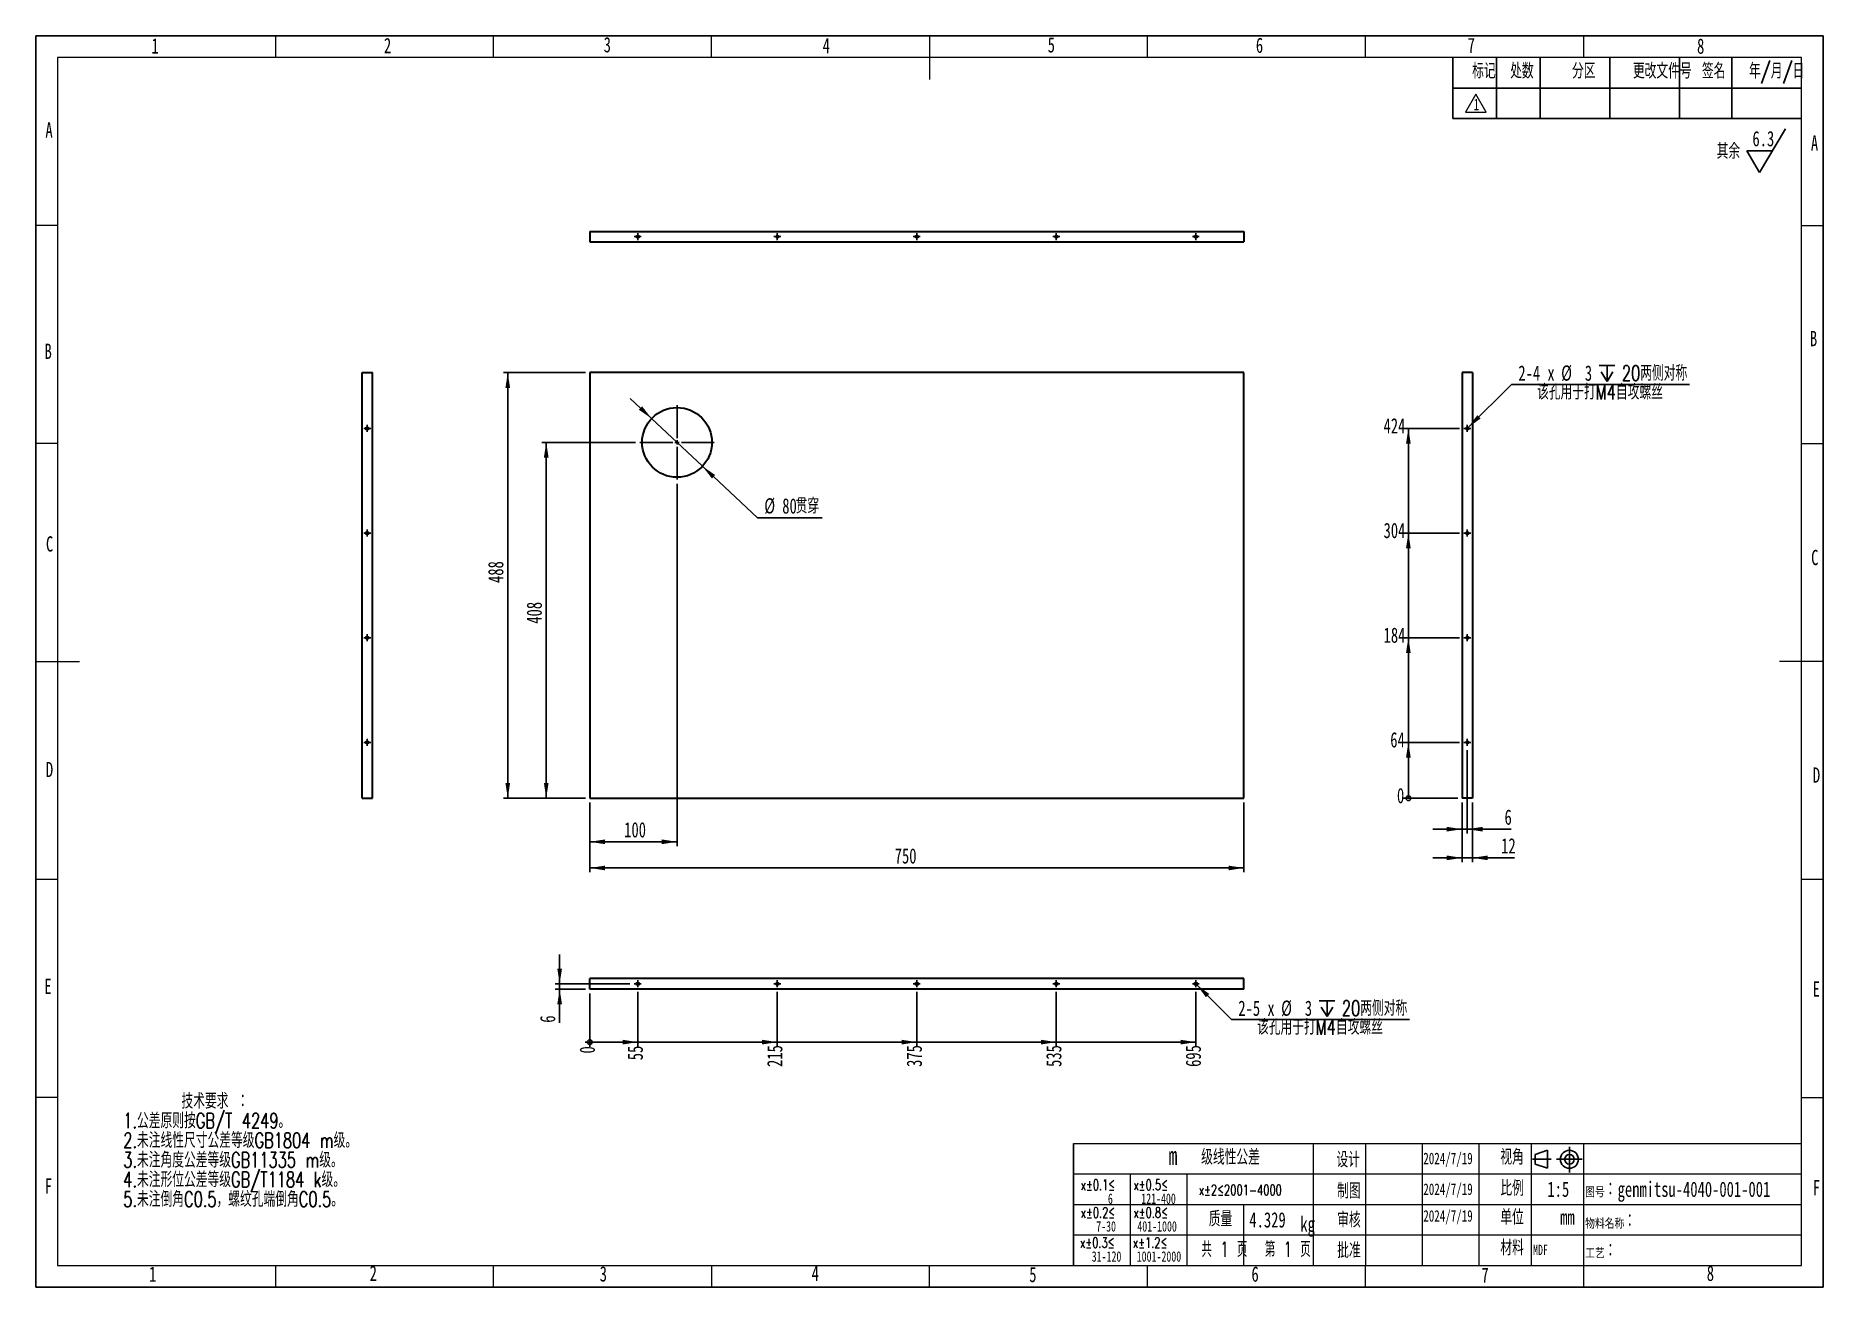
# Model space of a CAD drawing. Header units: millimetres. Extents: x 5 to 415, y 5 to 292.
import ezdxf

# ---------------------------------------------------------------- set-up
doc = ezdxf.new("R2010")
doc.units = ezdxf.units.MM
doc.layers.add('图框', color=7, linetype='Continuous')
doc.layers.add('细实线层', color=7, linetype='Continuous')
doc.styles.add('SLDTEXTSTYLE0', font='TXT', dxfattribs={"width": 0.7, "bigfont": 'bigfont'})
doc.styles.add('SLDTEXTSTYLE1', font='TXT', dxfattribs={"width": 0.7})
doc.styles.add('SLDTEXTSTYLE2', font='TXT', dxfattribs={"width": 0.62, "bigfont": 'bigfont'})
doc.dimstyles.new('SLDDIMSTYLE0', dxfattribs={"dimtxt": 3.5, "dimasz": 3.5, "dimexe": 0, "dimexo": 0.0625, "dimgap": 0.875, "dimtad": 2, "dimlfac": 5, "dimrnd": 1e-09, "dimzin": 12, "dimdsep": 46, "dimtxsty": 'SLDTEXTSTYLE1', "dimsah": 1, "dimcen": 0.09, "dimadec": 0, "dimazin": 3, "dimtfac": 1, "dimtmove": 0, "dimatfit": 0, "dimfxl": 0, "dimfrac": 2, "dimtolj": 1, "dimtzin": 12, "dimarcsym": 0})
doc.dimstyles.new('SLDDIMSTYLE1', dxfattribs={"dimtxt": 3.5, "dimasz": 3.5, "dimexe": 0, "dimexo": 0.0625, "dimgap": 0.875, "dimtad": 2, "dimlfac": 5, "dimrnd": 1e-09, "dimzin": 12, "dimdsep": 46, "dimtxsty": 'SLDTEXTSTYLE1', "dimsah": 1, "dimcen": 0.09, "dimadec": 0, "dimazin": 3, "dimtfac": 1, "dimtofl": 0, "dimtmove": 0, "dimatfit": 3, "dimfxl": 0, "dimfrac": 2, "dimtolj": 1, "dimtzin": 12, "dimarcsym": 0})
doc.dimstyles.new('SLDDIMSTYLE2', dxfattribs={"dimtxt": 3.5, "dimasz": 3.5, "dimexe": 0, "dimexo": 0.0625, "dimgap": 0.875, "dimtad": 0, "dimtih": 1, "dimtoh": 1, "dimlfac": 5, "dimrnd": 1e-09, "dimzin": 12, "dimdsep": 46, "dimtxsty": 'SLDTEXTSTYLE1', "dimsah": 1, "dimcen": 0, "dimadec": 0, "dimazin": 3, "dimtfac": 1, "dimtmove": 0, "dimatfit": 3, "dimfxl": 0, "dimfrac": 2, "dimtolj": 1, "dimtzin": 12, "dimarcsym": 0})
doc.dimstyles.new('SLDDIMSTYLE3', dxfattribs={"dimtxt": 3.5, "dimasz": 0.358974, "dimexe": 0, "dimexo": 0.0625, "dimgap": 0.875, "dimtad": 0, "dimtih": 1, "dimtoh": 1, "dimdec": 0, "dimlfac": 5, "dimrnd": 1e-09, "dimdsep": 46, "dimtxsty": 'SLDTEXTSTYLE1', "dimblk1": 'ORIGIN', "dimblk2": 'ORIGIN', "dimsah": 1, "dimcen": 0.09, "dimadec": 0, "dimazin": 2, "dimtfac": 1, "dimtdec": 0, "dimtofl": 0, "dimtmove": 0, "dimatfit": 3, "dimldrblk": 'ORIGIN', "dimfxl": 0, "dimfrac": 2, "dimtolj": 1, "dimtzin": 12, "dimarcsym": 0})
doc.dimstyles.new('SLDDIMSTYLE4', dxfattribs={"dimtxt": 3.5, "dimasz": 3.5, "dimexe": 0, "dimexo": 0.0625, "dimgap": 0.875, "dimtad": 0, "dimtih": 1, "dimtoh": 1, "dimlfac": 5, "dimrnd": 1e-09, "dimzin": 12, "dimdsep": 46, "dimtxsty": 'SLDTEXTSTYLE1', "dimsah": 1, "dimcen": 0.09, "dimadec": 0, "dimazin": 3, "dimtfac": 1, "dimtofl": 0, "dimtmove": 0, "dimatfit": 3, "dimfxl": 0, "dimfrac": 2, "dimtolj": 1, "dimtzin": 12, "dimarcsym": 0})
doc.dimstyles.new('SLDDIMSTYLE5', dxfattribs={"dimtxt": 3.5, "dimasz": 3.5, "dimexe": 0, "dimexo": 0.0625, "dimgap": 0.875, "dimtad": 0, "dimtih": 1, "dimtoh": 1, "dimdec": 6, "dimlfac": 5, "dimrnd": 1e-09, "dimzin": 12, "dimdsep": 46, "dimtxsty": 'SLDTEXTSTYLE1', "dimblk1": 'NONE', "dimsah": 1, "dimcen": 0, "dimadec": 0, "dimazin": 3, "dimtfac": 1, "dimtmove": 0, "dimatfit": 3, "dimldrblk": 'NONE', "dimfxl": 0, "dimfrac": 2, "dimtolj": 1, "dimtzin": 12, "dimarcsym": 0})

# ---------------------------------------------------------------- blocks, each defined once
blk = doc.blocks.new('块3')
at = {"color": 7, "linetype": 'Continuous', "lineweight": 18}
for p, q in [((212.27, 191.34), (209.89, 187.21)), ((214.65, 187.21), (212.27, 191.34)), ((209.89, 187.21), (214.65, 187.21))]:
    blk.add_line(p, q, dxfattribs=at)
blk = doc.blocks.new('SW_SFSYMBOL_0')
at = {"layer": '图框', "color": 0}
for p, q in [((1.65, -5), (7.55, 5)), ((1.65, -5), (-1.3, 0)), ((4.6, 0), (-1.3, 0))]:
    blk.add_line(p, q, dxfattribs=at)
at = {"layer": '图框', "color": 0, "insert": (0, 4.51), "char_height": 3.5, "attachment_point": 1, "style": 'SLDTEXTSTYLE1'}
blk.add_mtext('6.3', dxfattribs=at)
blk = doc.blocks.new('_D')
at = {"layer": '图框'}
for p, q in [((152.09, 189.25), (152.09, 106.15)), ((132.09, 116.15), (132.09, 106.15)), ((132.09, 107.15), (152.09, 107.15))]:
    blk.add_line(p, q, dxfattribs=at)
for points in [[(132.09, 107.15), (135.59, 106.61), (135.59, 107.69)], [(152.09, 107.15), (148.59, 107.69), (148.59, 106.61)]]:
    blk.add_solid(points, dxfattribs=at)
at = {"layer": '图框', "insert": (139.97, 111.66), "char_height": 3.5, "attachment_point": 1, "style": 'SLDTEXTSTYLE1'}
blk.add_mtext('100', dxfattribs=at)
blk = doc.blocks.new('_D_1')
at = {"layer": '图框'}
for p, q in [((132.09, 116.15), (132.09, 100.15)), ((282.09, 116.15), (282.09, 100.15)), ((132.09, 101.15), (282.09, 101.15))]:
    blk.add_line(p, q, dxfattribs=at)
for points in [[(132.09, 101.15), (135.59, 100.61), (135.59, 101.69)], [(282.09, 101.15), (278.59, 101.69), (278.59, 100.61)]]:
    blk.add_solid(points, dxfattribs=at)
at = {"layer": '图框', "insert": (202.02, 105.66), "char_height": 3.5, "attachment_point": 1, "style": 'SLDTEXTSTYLE1'}
blk.add_mtext('750', dxfattribs=at)
blk = doc.blocks.new('_D_2')
at = {"layer": '图框'}
for p, q in [((142.59, 198.75), (121.09, 198.75)), ((122.09, 117.15), (122.09, 198.75)), ((131.09, 117.15), (121.09, 117.15))]:
    blk.add_line(p, q, dxfattribs=at)
for points in [[(122.09, 198.75), (121.55, 195.25), (122.63, 195.25)], [(122.09, 117.15), (122.63, 120.65), (121.55, 120.65)]]:
    blk.add_solid(points, dxfattribs=at)
at = {"layer": '图框', "insert": (117.58, 157.17), "char_height": 3.5, "attachment_point": 1, "rotation": 90, "style": 'SLDTEXTSTYLE1'}
blk.add_mtext('408', dxfattribs=at)
blk = doc.blocks.new('_D_3')
at = {"layer": '图框'}
for p, q in [((131.09, 214.75), (112.27, 214.75)), ((113.27, 214.75), (113.27, 117.15)), ((131.09, 117.15), (112.27, 117.15))]:
    blk.add_line(p, q, dxfattribs=at)
for points in [[(113.27, 214.75), (112.73, 211.25), (113.8, 211.25)], [(113.27, 117.15), (113.8, 120.65), (112.73, 120.65)]]:
    blk.add_solid(points, dxfattribs=at)
at = {"layer": '图框', "insert": (108.75, 166.51), "char_height": 3.5, "attachment_point": 1, "rotation": 90, "style": 'SLDTEXTSTYLE1'}
blk.add_mtext('488', dxfattribs=at)
blk = doc.blocks.new('_D_4')
at = {"layer": '图框'}
for p, q in [((146.26, 204.23), (141.36, 208.84)), ((146.26, 204.23), (157.92, 193.27)), ((157.92, 193.27), (170.52, 181.42)), ((170.52, 181.42), (185.41, 181.42))]:
    blk.add_line(p, q, dxfattribs=at)
for points in [[(146.26, 204.23), (144.08, 207.02), (143.34, 206.23)], [(157.92, 193.27), (160.1, 190.48), (160.84, 191.26)]]:
    blk.add_solid(points, dxfattribs=at)
at = {"layer": '图框', "char_height": 3.5, "attachment_point": 1}
for s, insert, style in [('%%c', (172.11, 185.95), 'SLDTEXTSTYLE1'), ('80', (176.23, 185.93), 'SLDTEXTSTYLE1'), ('贯穿', (179.29, 185.93), 'SLDTEXTSTYLE0')]:
    blk.add_mtext(s, dxfattribs=dict(at, insert=insert, style=style))
blk = doc.blocks.new('SW_CENTERMARKSYMBOL_0')
at = {"layer": '图框', "color": 0}
for p, q in [((0, 1), (0, 8.5)), ((-1, 0), (-8.5, 0)), ((0, 0), (-0.5, 0)), ((0, 0), (0, 0.5)), ((0, 0), (0, -0.5)), ((0, 0), (0.5, 0)), ((1, 0), (8.5, 0)), ((0, -1), (0, -8.5))]:
    blk.add_line(p, q, dxfattribs=at)
blk = doc.blocks.new('_Origin')
at = {"color": 0, "linetype": 'ByBlock', "lineweight": -2}
blk.add_line((0, 0), (-1, 0), dxfattribs=at)
blk.add_circle((0, 0), 0.5, dxfattribs=at)
blk = doc.blocks.new('_D_5')
at = {"layer": '图框'}
blk.add_line((331.16, 117.15), (318.76, 117.15), dxfattribs=at)
at = {"layer": '图框', "xscale": 1.076923076923077, "yscale": 1.076923076923077}
blk.add_blockref('_Origin', (319.84, 117.15), dxfattribs=at)
at = {"layer": '图框', "insert": (317.23, 119.5), "char_height": 3.5, "attachment_point": 1, "style": 'SLDTEXTSTYLE1'}
blk.add_mtext('0', dxfattribs=at)
blk = doc.blocks.new('_D_6')
at = {"layer": '图框'}
for p, q in [((331.56, 129.95), (318.76, 129.95)), ((319.84, 117.15), (319.84, 129.95))]:
    blk.add_line(p, q, dxfattribs=at)
blk.add_solid([(319.84, 129.95), (319.3, 126.45), (320.38, 126.45)], dxfattribs=at)
at = {"layer": '图框', "insert": (315.69, 132.3), "char_height": 3.5, "attachment_point": 1, "style": 'SLDTEXTSTYLE1'}
blk.add_mtext('64', dxfattribs=at)
blk = doc.blocks.new('_D_7')
at = {"layer": '图框'}
for p, q in [((331.56, 153.95), (318.76, 153.95)), ((319.84, 129.95), (319.84, 153.95))]:
    blk.add_line(p, q, dxfattribs=at)
blk.add_solid([(319.84, 153.95), (319.3, 150.45), (320.38, 150.45)], dxfattribs=at)
at = {"layer": '图框', "insert": (314.16, 156.3), "char_height": 3.5, "attachment_point": 1, "style": 'SLDTEXTSTYLE1'}
blk.add_mtext('184', dxfattribs=at)
blk = doc.blocks.new('_D_8')
at = {"layer": '图框'}
for p, q in [((331.56, 177.95), (318.76, 177.95)), ((319.84, 153.95), (319.84, 177.95))]:
    blk.add_line(p, q, dxfattribs=at)
blk.add_solid([(319.84, 177.95), (319.3, 174.45), (320.38, 174.45)], dxfattribs=at)
at = {"layer": '图框', "insert": (314.15, 180.3), "char_height": 3.5, "attachment_point": 1, "style": 'SLDTEXTSTYLE1'}
blk.add_mtext('304', dxfattribs=at)
blk = doc.blocks.new('_D_9')
at = {"layer": '图框'}
for p, q in [((331.56, 201.95), (318.76, 201.95)), ((319.84, 177.95), (319.84, 201.95))]:
    blk.add_line(p, q, dxfattribs=at)
blk.add_solid([(319.84, 201.95), (319.3, 198.45), (320.38, 198.45)], dxfattribs=at)
at = {"layer": '图框', "insert": (314.15, 204.3), "char_height": 3.5, "attachment_point": 1, "style": 'SLDTEXTSTYLE1'}
blk.add_mtext('424', dxfattribs=at)
blk = doc.blocks.new('_D_10')
at = {"layer": '图框'}
for p, q in [((332.16, 116.15), (332.16, 102.47)), ((334.56, 116.15), (334.56, 102.47)), ((332.16, 103.47), (325.43, 103.47)), ((332.16, 103.47), (334.56, 103.47)), ((334.56, 103.47), (344.2, 103.47))]:
    blk.add_line(p, q, dxfattribs=at)
for points in [[(332.16, 103.47), (328.66, 104.01), (328.66, 102.93)], [(334.56, 103.47), (338.06, 102.93), (338.06, 104.01)]]:
    blk.add_solid(points, dxfattribs=at)
at = {"layer": '图框', "insert": (341.13, 107.98), "char_height": 3.5, "attachment_point": 1, "style": 'SLDTEXTSTYLE1'}
blk.add_mtext('12', dxfattribs=at)
blk = doc.blocks.new('_D_11')
at = {"layer": '图框'}
for p, q in [((333.36, 128.15), (333.36, 109.04)), ((332.16, 116.15), (332.16, 109.04)), ((332.16, 110.04), (325.43, 110.04)), ((332.16, 110.04), (333.36, 110.04)), ((333.36, 110.04), (343.43, 110.04))]:
    blk.add_line(p, q, dxfattribs=at)
for points in [[(332.16, 110.04), (328.66, 110.58), (328.66, 109.51)], [(333.36, 110.04), (336.86, 109.51), (336.86, 110.58)]]:
    blk.add_solid(points, dxfattribs=at)
at = {"layer": '图框', "insert": (341.9, 114.56), "char_height": 3.5, "attachment_point": 1, "style": 'SLDTEXTSTYLE1'}
blk.add_mtext('6', dxfattribs=at)
blk = doc.blocks.new('SW_SYMBOL_HOLE_DEPTH')
at = {"layer": '图框', "color": 0}
for p, q in [((0, 875), (800, 875)), ((100, 555), (400, 75)), ((400, 875), (400, 75)), ((700, 555), (400, 75))]:
    blk.add_line(p, q, dxfattribs=at)
blk = doc.blocks.new('_D_12')
at = {"layer": '图框'}
for p, q in [((333.57, 202.16), (343.48, 212.06)), ((343.48, 212.06), (384.35, 212.06)), ((333.14, 201.74), (333.57, 202.16))]:
    blk.add_line(p, q, dxfattribs=at)
blk.add_solid([(333.57, 202.16), (336.43, 204.25), (335.66, 205.02)], dxfattribs=at)
at = {"layer": '图框', "xscale": 0.004511737089201878, "yscale": 0.004511737089201878, "zscale": 0.004511737089201878}
blk.add_blockref('SW_SYMBOL_HOLE_DEPTH', (363.61, 212.4), dxfattribs=at)
at = {"layer": '图框', "char_height": 3.5, "attachment_point": 1}
for s, insert, style in [('2-4 x', (345.07, 216.39), 'SLDTEXTSTYLE1'), ('%%c', (354.89, 216.41), 'SLDTEXTSTYLE1'), ('3', (360.32, 216.39), 'SLDTEXTSTYLE1'), ('20两侧对称', (368.82, 216.39), 'SLDTEXTSTYLE0'), ('该孔用于打M4自攻螺丝', (349.35, 212.06), 'SLDTEXTSTYLE0')]:
    blk.add_mtext(s, dxfattribs=dict(at, insert=insert, style=style))
blk = doc.blocks.new('_None')
blk = doc.blocks.new('SW_CENTERMARKSYMBOL_1')
at = {"layer": '图框', "color": 0}
for p, q in [((-0.5, 0), (-0.8, 0)), ((0, 0), (-0.5, 0)), ((0, 0.5), (0, 0.8)), ((0, 0), (0, 0.5)), ((0, 0), (0, -0.5)), ((0, 0), (0.5, 0)), ((0.5, 0), (0.8, 0)), ((0, -0.5), (0, -0.8))]:
    blk.add_line(p, q, dxfattribs=at)
blk = doc.blocks.new('SW_CENTERMARKSYMBOL_2')
at = {"layer": '图框', "color": 0}
for p, q in [((-0.5, 0), (-0.8, 0)), ((0, 0), (-0.5, 0)), ((0, 0.5), (0, 0.8)), ((0, 0), (0, 0.5)), ((0, 0), (0, -0.5)), ((0, 0), (0.5, 0)), ((0.5, 0), (0.8, 0)), ((0, -0.5), (0, -0.8))]:
    blk.add_line(p, q, dxfattribs=at)
blk = doc.blocks.new('SW_CENTERMARKSYMBOL_3')
at = {"layer": '图框', "color": 0}
for p, q in [((-0.5, 0), (-0.8, 0)), ((0, 0), (-0.5, 0)), ((0, 0.5), (0, 0.8)), ((0, 0), (0, 0.5)), ((0, 0), (0, -0.5)), ((0, 0), (0.5, 0)), ((0.5, 0), (0.8, 0)), ((0, -0.5), (0, -0.8))]:
    blk.add_line(p, q, dxfattribs=at)
blk = doc.blocks.new('SW_CENTERMARKSYMBOL_4')
at = {"layer": '图框', "color": 0}
for p, q in [((-0.5, 0), (-0.8, 0)), ((0, 0), (-0.5, 0)), ((0, 0.5), (0, 0.8)), ((0, 0), (0, 0.5)), ((0, 0), (0, -0.5)), ((0, 0), (0.5, 0)), ((0.5, 0), (0.8, 0)), ((0, -0.5), (0, -0.8))]:
    blk.add_line(p, q, dxfattribs=at)
blk = doc.blocks.new('SW_CENTERMARKSYMBOL_5')
at = {"layer": '图框', "color": 0}
for p, q in [((-0.5, 0), (-0.8, 0)), ((0, 0), (-0.5, 0)), ((0, 0.5), (0, 0.8)), ((0, 0), (0, 0.5)), ((0, 0), (0, -0.5)), ((0, 0), (0.5, 0)), ((0.5, 0), (0.8, 0)), ((0, -0.5), (0, -0.8))]:
    blk.add_line(p, q, dxfattribs=at)
blk = doc.blocks.new('SW_CENTERMARKSYMBOL_6')
at = {"layer": '图框', "color": 0}
for p, q in [((-0.5, 0), (-0.8, 0)), ((0, 0), (-0.5, 0)), ((0, 0.5), (0, 0.8)), ((0, 0), (0, 0.5)), ((0, 0), (0, -0.5)), ((0, 0), (0.5, 0)), ((0.5, 0), (0.8, 0)), ((0, -0.5), (0, -0.8))]:
    blk.add_line(p, q, dxfattribs=at)
blk = doc.blocks.new('SW_CENTERMARKSYMBOL_7')
at = {"layer": '图框', "color": 0}
for p, q in [((-0.5, 0), (-0.8, 0)), ((0, 0), (-0.5, 0)), ((0, 0.5), (0, 0.8)), ((0, 0), (0, 0.5)), ((0, 0), (0, -0.5)), ((0, 0), (0.5, 0)), ((0.5, 0), (0.8, 0)), ((0, -0.5), (0, -0.8))]:
    blk.add_line(p, q, dxfattribs=at)
blk = doc.blocks.new('SW_CENTERMARKSYMBOL_8')
at = {"layer": '图框', "color": 0}
for p, q in [((-0.5, 0), (-0.8, 0)), ((0, 0), (-0.5, 0)), ((0, 0.5), (0, 0.8)), ((0, 0), (0, 0.5)), ((0, 0), (0, -0.5)), ((0, 0), (0.5, 0)), ((0.5, 0), (0.8, 0)), ((0, -0.5), (0, -0.8))]:
    blk.add_line(p, q, dxfattribs=at)
blk = doc.blocks.new('SW_CENTERMARKSYMBOL_9')
at = {"layer": '图框', "color": 0}
for p, q in [((-0.5, 0), (-0.8, 0)), ((0, 0), (-0.5, 0)), ((0, 0.5), (0, 0.8)), ((0, 0), (0, 0.5)), ((0, 0), (0, -0.5)), ((0, 0), (0.5, 0)), ((0.5, 0), (0.8, 0)), ((0, -0.5), (0, -0.8))]:
    blk.add_line(p, q, dxfattribs=at)
blk = doc.blocks.new('SW_CENTERMARKSYMBOL_10')
at = {"layer": '图框', "color": 0}
for p, q in [((-0.5, 0), (-0.8, 0)), ((0, 0), (-0.5, 0)), ((0, 0.5), (0, 0.8)), ((0, 0), (0, 0.5)), ((0, 0), (0, -0.5)), ((0, 0), (0.5, 0)), ((0.5, 0), (0.8, 0)), ((0, -0.5), (0, -0.8))]:
    blk.add_line(p, q, dxfattribs=at)
blk = doc.blocks.new('SW_CENTERMARKSYMBOL_11')
at = {"layer": '图框', "color": 0}
for p, q in [((-0.5, 0), (-0.8, 0)), ((0, 0), (-0.5, 0)), ((0, 0.5), (0, 0.8)), ((0, 0), (0, 0.5)), ((0, 0), (0, -0.5)), ((0, 0), (0.5, 0)), ((0.5, 0), (0.8, 0)), ((0, -0.5), (0, -0.8))]:
    blk.add_line(p, q, dxfattribs=at)
blk = doc.blocks.new('SW_CENTERMARKSYMBOL_12')
at = {"layer": '图框', "color": 0}
for p, q in [((-0.5, 0), (-0.8, 0)), ((0, 0), (-0.5, 0)), ((0, 0.5), (0, 0.8)), ((0, 0), (0, 0.5)), ((0, 0), (0, -0.5)), ((0, 0), (0.5, 0)), ((0.5, 0), (0.8, 0)), ((0, -0.5), (0, -0.8))]:
    blk.add_line(p, q, dxfattribs=at)
blk = doc.blocks.new('SW_CENTERMARKSYMBOL_13')
at = {"layer": '图框', "color": 0}
for p, q in [((-0.5, 0), (-0.8, 0)), ((0, 0), (-0.5, 0)), ((0, 0.5), (0, 0.8)), ((0, 0), (0, 0.5)), ((0, 0), (0, -0.5)), ((0, 0), (0.5, 0)), ((0.5, 0), (0.8, 0)), ((0, -0.5), (0, -0.8))]:
    blk.add_line(p, q, dxfattribs=at)
blk = doc.blocks.new('_D_13')
at = {"layer": '图框'}
blk.add_line((132.09, 72.38), (132.09, 60.13), dxfattribs=at)
at = {"layer": '图框', "xscale": 1.076923076923077, "yscale": 1.076923076923077}
blk.add_blockref('_Origin', (132.09, 61.21), dxfattribs=at)
at = {"layer": '图框', "insert": (129.75, 58.6), "char_height": 3.5, "attachment_point": 1, "rotation": 90, "style": 'SLDTEXTSTYLE1'}
blk.add_mtext('0', dxfattribs=at)
blk = doc.blocks.new('_D_14')
at = {"layer": '图框'}
for p, q in [((143.09, 72.78), (143.09, 60.13)), ((132.09, 61.21), (143.09, 61.21))]:
    blk.add_line(p, q, dxfattribs=at)
blk.add_solid([(143.09, 61.21), (139.59, 61.75), (139.59, 60.67)], dxfattribs=at)
at = {"layer": '图框', "insert": (140.75, 57.06), "char_height": 3.5, "attachment_point": 1, "rotation": 90, "style": 'SLDTEXTSTYLE1'}
blk.add_mtext('55', dxfattribs=at)
blk = doc.blocks.new('_D_15')
at = {"layer": '图框'}
for p, q in [((175.09, 72.78), (175.09, 60.13)), ((143.09, 61.21), (175.09, 61.21))]:
    blk.add_line(p, q, dxfattribs=at)
blk.add_solid([(175.09, 61.21), (171.59, 61.75), (171.59, 60.67)], dxfattribs=at)
at = {"layer": '图框', "insert": (172.75, 55.52), "char_height": 3.5, "attachment_point": 1, "rotation": 90, "style": 'SLDTEXTSTYLE1'}
blk.add_mtext('215', dxfattribs=at)
blk = doc.blocks.new('_D_16')
at = {"layer": '图框'}
for p, q in [((207.09, 72.78), (207.09, 60.13)), ((175.09, 61.21), (207.09, 61.21))]:
    blk.add_line(p, q, dxfattribs=at)
blk.add_solid([(207.09, 61.21), (203.59, 61.75), (203.59, 60.67)], dxfattribs=at)
at = {"layer": '图框', "insert": (204.75, 55.53), "char_height": 3.5, "attachment_point": 1, "rotation": 90, "style": 'SLDTEXTSTYLE1'}
blk.add_mtext('375', dxfattribs=at)
blk = doc.blocks.new('_D_17')
at = {"layer": '图框'}
for p, q in [((239.09, 72.78), (239.09, 60.13)), ((207.09, 61.21), (239.09, 61.21))]:
    blk.add_line(p, q, dxfattribs=at)
blk.add_solid([(239.09, 61.21), (235.59, 61.75), (235.59, 60.67)], dxfattribs=at)
at = {"layer": '图框', "insert": (236.75, 55.52), "char_height": 3.5, "attachment_point": 1, "rotation": 90, "style": 'SLDTEXTSTYLE1'}
blk.add_mtext('535', dxfattribs=at)
blk = doc.blocks.new('_D_18')
at = {"layer": '图框'}
for p, q in [((271.09, 72.78), (271.09, 60.13)), ((239.09, 61.21), (271.09, 61.21))]:
    blk.add_line(p, q, dxfattribs=at)
blk.add_solid([(271.09, 61.21), (267.59, 61.75), (267.59, 60.67)], dxfattribs=at)
at = {"layer": '图框', "insert": (268.75, 55.53), "char_height": 3.5, "attachment_point": 1, "rotation": 90, "style": 'SLDTEXTSTYLE1'}
blk.add_mtext('695', dxfattribs=at)
blk = doc.blocks.new('_D_19')
at = {"layer": '图框'}
for p, q in [((125.17, 74.58), (125.17, 81.31)), ((141.29, 74.58), (124.17, 74.58)), ((125.17, 73.38), (125.17, 74.58)), ((131.09, 73.38), (124.17, 73.38)), ((125.17, 73.38), (125.17, 65.66))]:
    blk.add_line(p, q, dxfattribs=at)
for points in [[(125.17, 74.58), (125.71, 78.08), (124.63, 78.08)], [(125.17, 73.38), (124.63, 69.88), (125.71, 69.88)]]:
    blk.add_solid(points, dxfattribs=at)
at = {"layer": '图框', "insert": (120.66, 65.66), "char_height": 3.5, "attachment_point": 1, "rotation": 90, "style": 'SLDTEXTSTYLE1'}
blk.add_mtext('6', dxfattribs=at)
blk = doc.blocks.new('_D_20')
at = {"layer": '图框'}
for p, q in [((270.88, 74.79), (271.3, 74.37)), ((271.3, 74.37), (279.25, 66.41)), ((279.25, 66.41), (320.12, 66.41))]:
    blk.add_line(p, q, dxfattribs=at)
blk.add_solid([(271.3, 74.37), (273.4, 71.51), (274.16, 72.27)], dxfattribs=at)
at = {"layer": '图框', "xscale": 0.004511737089201878, "yscale": 0.004511737089201878, "zscale": 0.004511737089201878}
blk.add_blockref('SW_SYMBOL_HOLE_DEPTH', (299.38, 66.75), dxfattribs=at)
at = {"layer": '图框', "char_height": 3.5, "attachment_point": 1}
for s, insert, style in [('2-5 x', (280.84, 70.74), 'SLDTEXTSTYLE1'), ('%%c', (290.66, 70.75), 'SLDTEXTSTYLE1'), ('3', (296.09, 70.74), 'SLDTEXTSTYLE1'), ('20两侧对称', (304.59, 70.74), 'SLDTEXTSTYLE0'), ('该孔用于打M4自攻螺丝', (285.12, 66.41), 'SLDTEXTSTYLE0')]:
    blk.add_mtext(s, dxfattribs=dict(at, insert=insert, style=style))
blk = doc.blocks.new('SW_CENTERMARKSYMBOL_14')
at = {"layer": '图框', "color": 0}
for p, q in [((-0.5, 0), (-0.8, 0)), ((0, 0), (-0.5, 0)), ((0, 0.5), (0, 0.8)), ((0, 0), (0, 0.5)), ((0, 0), (0, -0.5)), ((0, 0), (0.5, 0)), ((0.5, 0), (0.8, 0)), ((0, -0.5), (0, -0.8))]:
    blk.add_line(p, q, dxfattribs=at)
blk = doc.blocks.new('SW_CENTERMARKSYMBOL_15')
at = {"layer": '图框', "color": 0}
for p, q in [((-0.5, 0), (-0.8, 0)), ((0, 0), (-0.5, 0)), ((0, 0.5), (0, 0.8)), ((0, 0), (0, 0.5)), ((0, 0), (0, -0.5)), ((0, 0), (0.5, 0)), ((0.5, 0), (0.8, 0)), ((0, -0.5), (0, -0.8))]:
    blk.add_line(p, q, dxfattribs=at)
blk = doc.blocks.new('SW_CENTERMARKSYMBOL_16')
at = {"layer": '图框', "color": 0}
for p, q in [((-0.5, 0), (-0.8, 0)), ((0, 0), (-0.5, 0)), ((0, 0.5), (0, 0.8)), ((0, 0), (0, 0.5)), ((0, 0), (0, -0.5)), ((0, 0), (0.5, 0)), ((0.5, 0), (0.8, 0)), ((0, -0.5), (0, -0.8))]:
    blk.add_line(p, q, dxfattribs=at)
blk = doc.blocks.new('SW_CENTERMARKSYMBOL_17')
at = {"layer": '图框', "color": 0}
for p, q in [((-0.5, 0), (-0.8, 0)), ((0, 0), (-0.5, 0)), ((0, 0.5), (0, 0.8)), ((0, 0), (0, 0.5)), ((0, 0), (0, -0.5)), ((0, 0), (0.5, 0)), ((0.5, 0), (0.8, 0)), ((0, -0.5), (0, -0.8))]:
    blk.add_line(p, q, dxfattribs=at)
blk = doc.blocks.new('SW_CENTERMARKSYMBOL_18')
at = {"layer": '图框', "color": 0}
for p, q in [((-0.5, 0), (-0.8, 0)), ((0, 0), (-0.5, 0)), ((0, 0.5), (0, 0.8)), ((0, 0), (0, 0.5)), ((0, 0), (0, -0.5)), ((0, 0), (0.5, 0)), ((0.5, 0), (0.8, 0)), ((0, -0.5), (0, -0.8))]:
    blk.add_line(p, q, dxfattribs=at)

msp = doc.modelspace()

# ---------------------------------------------------------------- linework, layer by layer
at = {"color": 7, "linetype": 'Continuous', "lineweight": 25}
for p, q in [((415.00342167, 291.99941209), (5, 291.99941209)), ((5, 291.99941209), (5, 5)), ((415.00342167, 5), (415.00342167, 291.99941209)), ((243.00342167, 38), (243.00342167, 10)), ((5, 5), (415.00342167, 5))]:
    msp.add_line(p, q, dxfattribs=at)
at = {"color": 7, "linetype": 'Continuous', "lineweight": 18}
for p, q in [((60.00342167, 291.99941209), (60.00342167, 286.99941209)), ((110.00342167, 286.99941209), (110.00342167, 291.99941209)), ((160.00342167, 286.99941209), (160.00342167, 291.99941209)), ((210.00342167, 291.99941209), (210.00342167, 281.99941209)), ((260.00342167, 286.99941209), (260.00342167, 291.99941209)), ((310.00342167, 286.99941209), (310.00342167, 291.99941209)), ((360.00342167, 291.99941209), (360.00342167, 286.99941209)), ((410.00342167, 286.99941209), (10, 286.99941209)), ((10, 286.99941209), (10, 10)), ((410.00342167, 10), (410.00342167, 286.99941209)), ((10, 248.5), (5, 248.5)), ((410.00342167, 248.5), (415.00342167, 248.5)), ((10, 198.5), (5, 198.5)), ((410.00342167, 198.5), (415.00342167, 198.5)), ((5, 148.5), (15, 148.5)), ((415.00342167, 148.5), (405.00342167, 148.5)), ((10, 98.5), (5, 98.5)), ((415.00342167, 98.5), (410.00342167, 98.5)), ((10, 48.5), (5, 48.5)), ((410.00342167, 48.5), (415.00342167, 48.5)), ((243.00342167, 38), (410.00342167, 38)), ((298.00342167, 38), (298.00342167, 10)), ((310.00342167, 38), (310.00342167, 10)), ((323.00342167, 38), (323.00342167, 10)), ((336.00342167, 38), (336.00342167, 10)), ((348.00342167, 38), (348.00342167, 10)), ((360.00342167, 38), (360.00342167, 10)), ((243.00342167, 31), (410.00342167, 31)), ((256.00342167, 31), (256.00342167, 10)), ((269.00342167, 31), (269.00342167, 10)), ((243.00342167, 24), (410.00342167, 24)), ((282.00342167, 24), (282.00342167, 10)), ((243.00342167, 17), (410.00342167, 17)), ((10, 10), (410.00342167, 10)), ((60.00342167, 10), (60.00342167, 5)), ((110.00342167, 5), (110.00342167, 10)), ((160.00342167, 10), (160.00342167, 5)), ((210.00342167, 5), (210.00342167, 10)), ((260.00342167, 5), (260.00342167, 10)), ((310.00342167, 5), (310.00342167, 10)), ((360.00342167, 10), (360.00342167, 5))]:
    msp.add_line(p, q, dxfattribs=at)
at = {"color": 7, "linetype": 'Continuous', "lineweight": 35}
for p, q in [((132.091776, 247.125504), (132.091776, 244.725504)), ((132.091776, 247.125504), (282.091776, 247.125504)), ((282.091776, 247.125504), (282.091776, 244.725504)), ((132.091776, 244.725504), (282.091776, 244.725504)), ((79.83868622, 117.149344), (79.83868622, 214.749344)), ((79.83868622, 214.749344), (82.23868622, 214.749344)), ((82.23868622, 117.149344), (82.23868622, 214.749344)), ((132.091776, 214.749344), (132.091776, 117.149344)), ((282.091776, 214.749344), (132.091776, 214.749344)), ((282.091776, 117.149344), (282.091776, 214.749344)), ((332.157168, 214.749344), (332.157168, 117.149344)), ((334.557168, 214.749344), (332.157168, 214.749344)), ((334.557168, 214.749344), (334.557168, 117.149344)), ((79.83868622, 117.149344), (82.23868622, 117.149344)), ((132.091776, 117.149344), (282.091776, 117.149344)), ((334.557168, 117.149344), (332.157168, 117.149344)), ((132.091776, 73.38264), (132.091776, 75.78264)), ((282.091776, 75.78264), (132.091776, 75.78264)), ((282.091776, 73.38264), (282.091776, 75.78264)), ((282.091776, 73.38264), (132.091776, 73.38264))]:
    msp.add_line(p, q, dxfattribs=at)
for centre, radius in [((143.091776, 245.925504), 0.3), ((175.091776, 245.925504), 0.3), ((207.091776, 245.925504), 0.3), ((239.091776, 245.925504), 0.3), ((271.091776, 245.925504), 0.3), ((152.091776, 198.749344), 8), ((81.03868622, 201.949344), 0.3), ((333.357168, 201.949344), 0.3), ((81.03868622, 177.949344), 0.3), ((333.357168, 177.949344), 0.3), ((81.03868622, 153.949344), 0.3), ((333.357168, 153.949344), 0.3), ((81.03868622, 129.949344), 0.3), ((333.357168, 129.949344), 0.3), ((143.091776, 74.58264), 0.3), ((175.091776, 74.58264), 0.3), ((207.091776, 74.58264), 0.3), ((239.091776, 74.58264), 0.3), ((271.091776, 74.58264), 0.3)]:
    msp.add_circle(centre, radius, dxfattribs=at)
at = {"layer": '图框'}
for p, q in [((330.04473684, 286.99941209), (330.04473684, 272.99941209)), ((340.04473684, 286.99941209), (340.04473684, 272.99941209)), ((350.04473684, 286.99941209), (350.04473684, 272.99941209)), ((366.04473684, 286.99941209), (366.04473684, 272.99941209)), ((382.04473684, 286.99941209), (382.04473684, 272.99941209)), ((394.04473684, 286.99941209), (394.04473684, 272.99941209)), ((330.04473684, 279.99941209), (410.04473684, 279.99941209)), ((330.04473684, 272.99941209), (410.04473684, 272.99941209))]:
    msp.add_line(p, q, dxfattribs=at)
at = {"layer": '细实线层'}
for p, q in [((356.77169772, 31.32499955), (356.77169772, 37.19282057)), ((348.31560258, 34.33695571), (352.58809856, 34.33695571)), ((348.90858268, 35.42571133), (351.77050719, 36.39963149)), ((348.90858268, 33.24820009), (348.90858268, 35.42571133)), ((348.90858268, 33.24820009), (351.77050719, 32.27427993)), ((351.77050719, 32.27427993), (351.77050719, 36.39963149)), ((353.83966825, 34.33695571), (359.74068635, 34.33695571))]:
    msp.add_line(p, q, dxfattribs=at)
for radius in [2.06267578, 1.08875562]:
    msp.add_circle((356.77169772, 34.33695571), radius, dxfattribs=at)

# ---------------------------------------------------------------- block references
at = {"layer": '图框'}
for name, p in [('块3', (123.06957041, 87.29847791)), ('SW_SFSYMBOL_0', (398.76430217, 265.64067765)), ('SW_CENTERMARKSYMBOL_9', (143.091776, 245.925504)), ('SW_CENTERMARKSYMBOL_10', (175.091776, 245.925504)), ('SW_CENTERMARKSYMBOL_11', (207.091776, 245.925504)), ('SW_CENTERMARKSYMBOL_12', (239.091776, 245.925504)), ('SW_CENTERMARKSYMBOL_13', (271.091776, 245.925504)), ('SW_CENTERMARKSYMBOL_0', (152.091776, 198.749344)), ('SW_CENTERMARKSYMBOL_8', (81.03868622, 201.949344)), ('SW_CENTERMARKSYMBOL_4', (333.357168, 201.949344)), ('SW_CENTERMARKSYMBOL_7', (81.03868622, 177.949344)), ('SW_CENTERMARKSYMBOL_3', (333.357168, 177.949344)), ('SW_CENTERMARKSYMBOL_6', (81.03868622, 153.949344)), ('SW_CENTERMARKSYMBOL_2', (333.357168, 153.949344)), ('SW_CENTERMARKSYMBOL_5', (81.03868622, 129.949344)), ('SW_CENTERMARKSYMBOL_1', (333.357168, 129.949344)), ('SW_CENTERMARKSYMBOL_18', (143.091776, 74.58264)), ('SW_CENTERMARKSYMBOL_17', (175.091776, 74.58264)), ('SW_CENTERMARKSYMBOL_16', (207.091776, 74.58264)), ('SW_CENTERMARKSYMBOL_15', (239.091776, 74.58264)), ('SW_CENTERMARKSYMBOL_14', (271.091776, 74.58264))]:
    msp.add_blockref(name, p, dxfattribs=at)

# ---------------------------------------------------------------- texts
at = {"color": 7, "linetype": 'Continuous', "lineweight": 0, "char_height": 3.5, "attachment_point": 2, "style": 'SLDTEXTSTYLE1'}
for s, insert in [('1', (32.37136082, 291.41746558)), ('2', (85.70006126, 291.50641315)), ('3', (136.09898954, 291.69388951)), ('4', (186.34085792, 291.49074513)), ('5', (237.94156828, 291.66527917)), ('6', (285.698143, 291.57337828)), ('7', (334.27938871, 291.54626926)), ('8', (386.88820125, 291.37465137)), ('A', (8.04869745, 272.13887808)), ('A', (413.00243848, 269.14405299)), ('B', (412.78213578, 224.30769267)), ('B', (7.85259297, 221.38866943)), ('C', (8.17062748, 177.20770733)), ('C', (413.06705296, 174.10495768)), ('D', (8.16179489, 125.48153988)), ('D', (413.4656211, 124.20085006)), ('E', (7.79207088, 75.77244699)), ('E', (413.39296684, 75.12590188)), ('F', (7.89440611, 29.95975115)), ('F', (413.44570786, 29.59744518)), ('1', (31.80853635, 9.74894745)), ('2', (82.41856602, 9.94497554)), ('3', (135.18677405, 9.8068326)), ('4', (183.80152191, 9.92375314)), ('5', (233.70872562, 9.67547919)), ('6', (284.68803979, 9.77243439)), ('7', (337.43623671, 9.51553396)), ('8', (389.11769108, 9.94081954))]:
    msp.add_mtext(s, dxfattribs=dict(at, insert=insert))
at = {"layer": '图框'}
for s, insert, char_height, attachment_point, style in [('标记', (337.1727829, 285.68518974), 3.5, 2, 'SLDTEXTSTYLE0'), ('处数', (345.89037048, 285.68518974), 3.5, 2, 'SLDTEXTSTYLE0'), ('分区', (360.07278938, 285.68518974), 3.5, 2, 'SLDTEXTSTYLE0'), ('更改文件号', (378.08331119, 285.68518974), 3.5, 2, 'SLDTEXTSTYLE0'), ('签名', (389.87228365, 285.68518974), 3.5, 2, 'SLDTEXTSTYLE0'), ('年/月/日', (404.31959859, 285.68518974), 3.5, 2, 'SLDTEXTSTYLE0'), ('1', (334.79769242, 277.56989403), 2.64583333, 1, 'SLDTEXTSTYLE1'), ('其余', (390.55690674, 267.28016057), 3.5, 1, 'SLDTEXTSTYLE0'), ('技术要求', (38.42156528, 49.44706203), 3.5, 1, 'SLDTEXTSTYLE0'), ('1.公差原则按GB/T 4249。', (25.07781544, 44.94706223), 3.5, 1, 'SLDTEXTSTYLE0'), ('：', (51.13823274, 49.44706203), 3.5, 1, 'SLDTEXTSTYLE0'), ('2.未注线性尺寸公差等级GB1804 m级。', (25.07781544, 40.44706242), 3.5, 1, 'SLDTEXTSTYLE0'), ('级线性公差', (279.05395738, 36.60094229), 3.5, 2, 'SLDTEXTSTYLE0'), ('视角', (343.63290382, 36.61338734), 3.5, 2, 'SLDTEXTSTYLE0'), ('3.未注角度公差等级GB11335 m级。', (25.07781544, 35.94706261), 3.5, 1, 'SLDTEXTSTYLE0'), ('m', (265.83509161, 37.29644386), 4.23333333, 2, 'SLDTEXTSTYLE1'), ('设计', (306.04609271, 35.9987193), 3.5, 2, 'SLDTEXTSTYLE0'), ('2024/7/19', (323.26614272, 35.86986297), 2.645833333, 1, 'SLDTEXTSTYLE1'), ('4.未注形位公差等级GB/T1184 k级。', (25.07781544, 31.44706281), 3.5, 1, 'SLDTEXTSTYLE0'), ('x±0.1≤', (244.66972848, 29.67366932), 2.38125, 1, 'SLDTEXTSTYLE0'), ('x±0.5≤', (256.77548637, 29.67366909), 2.38125, 1, 'SLDTEXTSTYLE0'), ('制图', (306.2014415, 28.84681896), 3.5, 2, 'SLDTEXTSTYLE0'), ('2024/7/19', (323.26614272, 28.80879967), 2.645833333, 1, 'SLDTEXTSTYLE1'), ('比例', (343.63290382, 29.461487), 3.5, 2, 'SLDTEXTSTYLE0'), ('1:5', (351.73476817, 29.22586991), 3.5, 1, 'SLDTEXTSTYLE1'), ('：', (364.83475515, 29.22586962), 3.5, 1, 'SLDTEXTSTYLE0'), ('genmitsu-4040-001-001', (367.84629212, 29.22586991), 3.5, 1, 'SLDTEXTSTYLE1'), ('5.未注倒角C0.5，螺纹孔端倒角C0.5。', (25.07781544, 26.947063), 3.5, 1, 'SLDTEXTSTYLE0'), ('6', (250.92050973, 26.49866936), 2.38125, 1, 'SLDTEXTSTYLE1'), ('121-400', (258.56142387, 26.49866913), 2.38125, 1, 'SLDTEXTSTYLE1'), ('x±2≤2001-4000', (271.75817751, 28.48447055), 2.38125, 1, 'SLDTEXTSTYLE0'), ('图号', (360.38975553, 28.01750981), 2.38125, 1, 'SLDTEXTSTYLE0'), ('x±0.2≤', (244.66972848, 23.32524644), 2.38125, 1, 'SLDTEXTSTYLE0'), ('x±0.8≤', (256.77548637, 23.32524644), 2.38125, 1, 'SLDTEXTSTYLE0'), ('质量', (276.7552942, 22.43390228), 3.5, 2, 'SLDTEXTSTYLE0'), ('4.329', (283.37553979, 22.2010853), 3.5, 1, 'SLDTEXTSTYLE1'), ('kg', (295.07172705, 21.22041832), 3.5, 1, 'SLDTEXTSTYLE1'), ('审核', (306.20387202, 22.20108501), 3.5, 2, 'SLDTEXTSTYLE0'), ('2024/7/19', (323.26614272, 22.68689672), 2.645833333, 1, 'SLDTEXTSTYLE1'), ('单位', (343.63533434, 22.81575305), 3.5, 2, 'SLDTEXTSTYLE0'), ('mm', (356.31879579, 22.81575305), 3.5, 2, 'SLDTEXTSTYLE1'), ('物料名称', (360.38975506, 20.7894585), 2.38125, 1, 'SLDTEXTSTYLE0'), ('：', (369.27534542, 21.99781831), 3.5, 1, 'SLDTEXTSTYLE0'), ('x±0.3≤', (244.52993984, 16.42475737), 2.38125, 1, 'SLDTEXTSTYLE0'), ('7-30', (248.24160348, 20.15024648), 2.38125, 1, 'SLDTEXTSTYLE1'), ('x±1.2≤', (256.63569772, 16.4247576), 2.38125, 1, 'SLDTEXTSTYLE0'), ('401-1000', (257.66845512, 20.15024648), 2.38125, 1, 'SLDTEXTSTYLE1'), ('31-120', (247.20884609, 13.24975741), 2.38125, 1, 'SLDTEXTSTYLE1'), ('1001-2000', (257.52866647, 13.24975764), 2.38125, 1, 'SLDTEXTSTYLE1'), ('共 1 页', (277.65144533, 15.43560388), 3.5, 2, 'SLDTEXTSTYLE2'), ('第 1 页', (292.18648251, 15.43560388), 3.5, 2, 'SLDTEXTSTYLE2'), ('批准', (306.20630254, 15.2027866), 3.5, 2, 'SLDTEXTSTYLE0'), ('材料', (343.63533434, 15.81745465), 3.5, 2, 'SLDTEXTSTYLE0'), ('MDF', (348.43983815, 14.75867945), 2.38125, 1, 'SLDTEXTSTYLE1'), ('工艺', (360.38975506, 13.99442679), 2.38125, 1, 'SLDTEXTSTYLE0'), ('：', (364.83475515, 15.2027866), 3.5, 1, 'SLDTEXTSTYLE0')]:
    msp.add_mtext(s, dxfattribs=dict(at, insert=insert, char_height=char_height, attachment_point=attachment_point, style=style))

# ---------------------------------------------------------------- dimensions: what is measured, and where the dimension line sits
for base, p1, p2, dimstyle, picture, middle in [((113.26603664, 117.149344), (132.091776, 214.749344), (132.091776, 117.149344), 'SLDDIMSTYLE1', '_D_3', (113.26603664, 168.80530391)), ((122.091776, 198.749344), (132.091776, 117.149344), (143.591776, 198.749344), 'SLDDIMSTYLE1', '_D_2', (122.091776, 159.47243131)), ((125.16967615, 74.58264), (132.091776, 73.38264), (142.291776, 74.58264), 'SLDDIMSTYLE0', '_D_19', (125.16967615, 66.42139791))]:
    dim = msp.add_linear_dim(base=base, p1=p1, p2=p2, angle=90, dimstyle=dimstyle, dxfattribs=at)
    dim.commit()
    dim.dimension.update_dxf_attribs({"geometry": picture, "text_midpoint": middle, "dimtype": 160})
for p1, p2, text, dimstyle, picture, middle in [((333.14494679, 201.73730118), (333.56938921, 202.16138682), '2-4 x <> {\\fGDT;x} 20两侧对称\\P该孔用于打M4自攻螺丝', 'SLDDIMSTYLE5', '_D_12', (364.70786836, 211.97075087)), ((157.92041123, 193.26965319), (146.26314077, 204.22903481), '<>贯穿', 'SLDDIMSTYLE2', '_D_4', (178.76235434, 184.10590138)), ((270.87975454, 74.79488255), (271.30379746, 74.37039745), '2-5 x <> {\\fGDT;x} 20两侧对称\\P该孔用于打M4自攻螺丝', 'SLDDIMSTYLE5', '_D_20', (300.48025785, 66.31934419))]:
    dim = msp.add_diameter_dim_2p(p1=p1, p2=p2, text=text, dimstyle=dimstyle, dxfattribs=at)
    dim.commit()
    dim.dimension.update_dxf_attribs({"geometry": picture, "text_midpoint": middle, "dimtype": 163})
for feature_location, offset, dtype, origin, dimstyle, picture, middle in [((332.557168, 201.949344), (-13.79560658, 0), 0, (332.157168, 117.149344), 'SLDDIMSTYLE4', '_D_9', (316.45739486, 201.949344)), ((332.557168, 177.949344), (-13.79560658, 0), 0, (332.157168, 117.149344), 'SLDDIMSTYLE4', '_D_8', (316.45739486, 177.949344)), ((332.557168, 153.949344), (-13.79560658, 0), 0, (332.157168, 117.149344), 'SLDDIMSTYLE4', '_D_7', (316.45982515, 153.949344)), ((332.557168, 129.949344), (-13.79560658, 0), 0, (332.157168, 117.149344), 'SLDDIMSTYLE4', '_D_6', (317.22788082, 129.949344)), ((332.157168, 117.149344), (-13.3956065848, 0), 0, (332.157168, 117.149344), 'SLDDIMSTYLE3', '_D_5', (317.9935058579, 117.149344)), ((132.091776, 73.38264), (0, -13.2512496781), 1, (132.091776, 73.38264), 'SLDDIMSTYLE3', '_D_13', (132.091776, 59.3633347647)), ((143.091776, 73.78264), (0, -13.65124968), 1, (132.091776, 73.38264), 'SLDDIMSTYLE4', '_D_14', (143.091776, 58.59527921)), ((175.091776, 73.78264), (0, -13.65124968), 1, (132.091776, 73.38264), 'SLDDIMSTYLE4', '_D_15', (175.091776, 57.82722377)), ((207.091776, 73.78264), (0, -13.65124968), 1, (132.091776, 73.38264), 'SLDDIMSTYLE4', '_D_16', (207.091776, 57.82965405)), ((239.091776, 73.78264), (0, -13.65124968), 1, (132.091776, 73.38264), 'SLDDIMSTYLE4', '_D_17', (239.091776, 57.82722377)), ((271.091776, 73.78264), (0, -13.65124968), 1, (132.091776, 73.38264), 'SLDDIMSTYLE4', '_D_18', (271.091776, 57.8320848))]:
    dim = msp.add_ordinate_dim(feature_location=feature_location, offset=offset, dtype=dtype, origin=origin, dimstyle=dimstyle, dxfattribs=at)
    dim.commit()
    dim.dimension.update_dxf_attribs({"geometry": picture, "text_midpoint": middle})
for base, p1, p2, dimstyle, picture, middle in [((152.091776, 107.149344), (132.091776, 117.149344), (152.091776, 190.249344), 'SLDDIMSTYLE0', '_D', (142.27361366, 107.149344)), ((333.357168, 110.04402096), (332.157168, 117.149344), (333.357168, 129.149344), 'SLDDIMSTYLE0', '_D_11', (342.66823554, 110.04402096)), ((282.091776, 101.149344), (132.091776, 117.149344), (282.091776, 117.149344), 'SLDDIMSTYLE1', '_D_1', (204.3246045, 101.149344)), ((334.557168, 103.47089658), (332.157168, 117.149344), (334.557168, 117.149344), 'SLDDIMSTYLE0', '_D_10', (342.66823554, 103.47089658))]:
    dim = msp.add_linear_dim(base=base, p1=p1, p2=p2, dimstyle=dimstyle, dxfattribs=at)
    dim.commit()
    dim.dimension.update_dxf_attribs({"geometry": picture, "text_midpoint": middle, "dimtype": 160})

doc.saveas('drawing.dxf')
